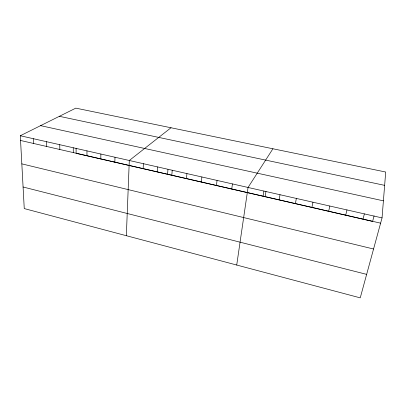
<?xml version="1.0" encoding="UTF-8"?>
<svg xmlns="http://www.w3.org/2000/svg" width="406" height="406" viewBox="0 0 406 406"><rect width="100%" height="100%" fill="white"/><g stroke="black" fill="none" stroke-linecap="round" stroke-linejoin="round"><path stroke-width="0.61" d="M86.95 155.721L86.96 150.875M100.8 158.903L100.871 154.036M114.852 162.131L114.984 157.239M126.342 235.708L129.301 160.492L171.007 127.763M143.145 168.627L143.399 163.694M157.386 171.9L157.706 166.942M167.587 174.306L167.947 169.398M171.829 175.214L172.215 170.241M382.046 217.9L385.7 172.022L75.81 108.138L20.3 135.736L24.253 208.577L360.239 297.862L382.046 217.9L20.3 135.736M186.486 178.584L186.938 173.585M201.356 182L201.878 176.975M216.449 185.466L217.043 180.421M231.765 188.983L232.43 183.918M236.723 265.037L248.051 187.465L272.913 148.769M263.088 196.174L263.91 191.064M265.123 196.707L265.991 191.343M279.11 199.853L280.013 194.723M295.38 203.589L296.36 198.438M311.899 207.385L312.965 202.208M328.672 211.237L329.829 206.04M345.714 215.15L346.963 209.927M363.025 219.123L364.365 213.881M374.078 215.885L372.617 221.397L110.026 161.086M59.357 116.319L384.639 185.354M40.585 125.647L383.406 200.838M20.559 140.476L380.61 223.163M109.427 160.949L76.125 153.301L76.089 148.231M21.828 163.862L373.561 249.005M23.081 186.999L366.643 274.37M33.262 138.679L33.47 143.44M46.401 141.664L46.558 146.449M59.733 144.688L59.829 149.494M73.247 147.759L73.293 152.59"/></g></svg>
